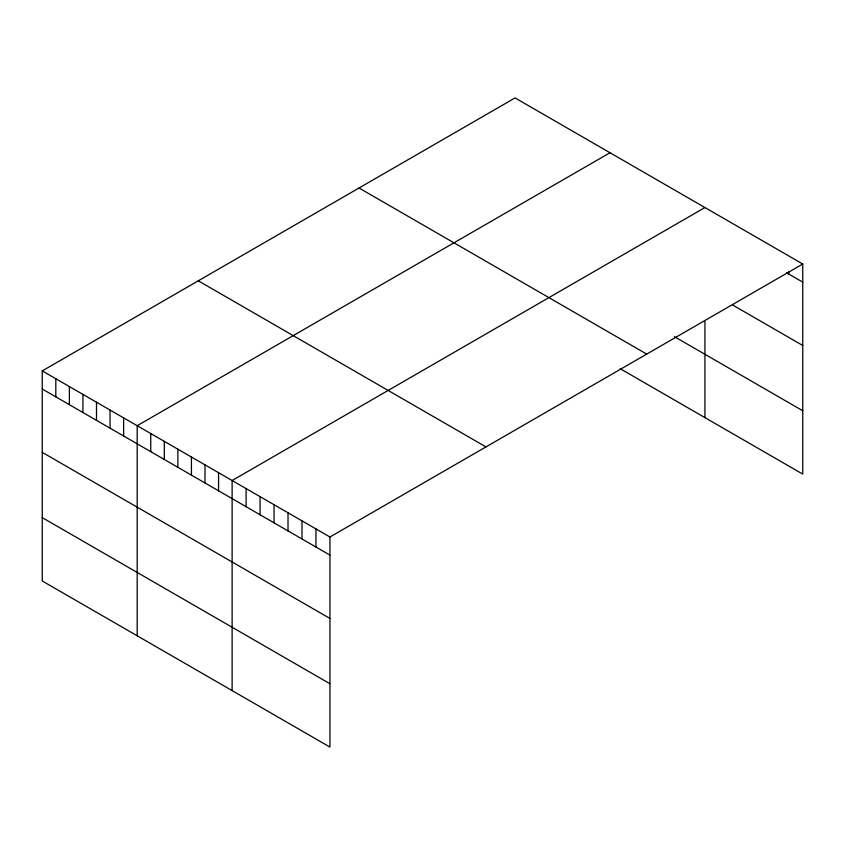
<?xml version="1.0" encoding="UTF-8"?>
<svg xmlns="http://www.w3.org/2000/svg" width="845" height="845" viewBox="0 0 845 845"><rect width="100%" height="100%" fill="white"/><g stroke="black" fill="none" stroke-linecap="round" stroke-linejoin="round"><path stroke-width="1.27" d="M42.25 370.902L329.941 536.997L329.941 747.075L42.25 580.98L42.25 370.902L515.059 97.925L802.75 264.02L802.75 474.098L620.177 368.695M610.005 152.734L137.186 425.711L137.186 635.799M704.941 207.543L232.121 480.52L232.121 690.608M329.941 536.997L802.75 264.02M786.632 272.819L802.75 282.124M732.879 305.14L802.75 345.478M674.426 336.659L802.75 410.754M359.041 188.002L646.721 354.097M198.279 280.815L485.959 446.91M42.25 389.017L329.941 555.102M42.25 452.36L329.941 618.455M42.25 517.636L329.941 683.732M788.776 271.477L788.776 274.065M704.941 321.639L704.941 417.631M315.967 528.928L315.967 547.042M301.992 520.858L301.992 538.973M288.018 512.788L288.018 530.903M274.044 504.729L274.044 522.833M260.07 496.659L260.07 514.774M246.096 488.59L246.096 506.704M218.559 472.693L218.559 490.808M204.997 464.866L204.997 482.97M191.435 457.029L191.435 475.143M177.873 449.202L177.873 467.317M164.31 441.375L164.31 459.479M150.748 433.538L150.748 451.652M123.623 417.884L123.623 435.988M110.061 410.047L110.061 428.161M96.499 402.22L96.499 420.335M82.937 394.393L82.937 412.508M69.374 386.556L69.374 404.67M55.812 378.729L55.812 396.844"/></g></svg>
